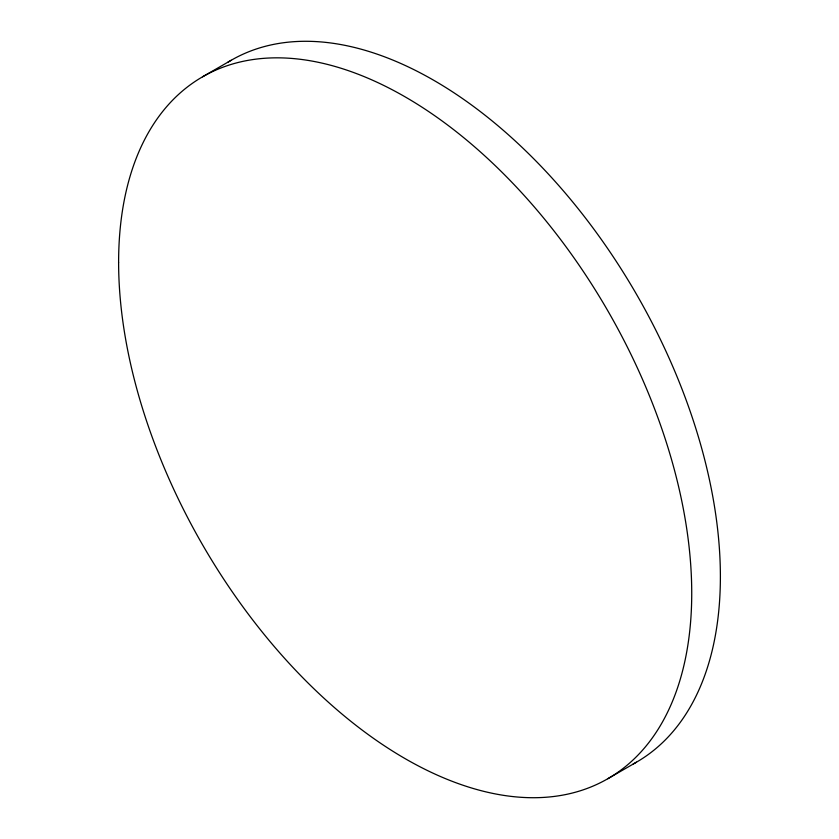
<?xml version="1.0" encoding="UTF-8"?>
<svg xmlns="http://www.w3.org/2000/svg" width="839" height="839" viewBox="0 0 839 839"><rect width="100%" height="100%" fill="white"/><g stroke="black" fill="none" stroke-linecap="round" stroke-linejoin="round"><path stroke-width="1.26" d="M202.545 76.81L231.207 60.272M607.793 778.728L636.455 762.19M227.946 62.212A405.247 233.976 60 0 1 636.455 294.237A405.247 233.976 60 0 1 633.141 764.035M118.614 262.334A405.247 233.976 60 0 0 548.454 797.05A405.247 233.976 60 0 0 548.454 223.94A405.247 233.976 60 0 0 118.614 262.334"/></g></svg>
